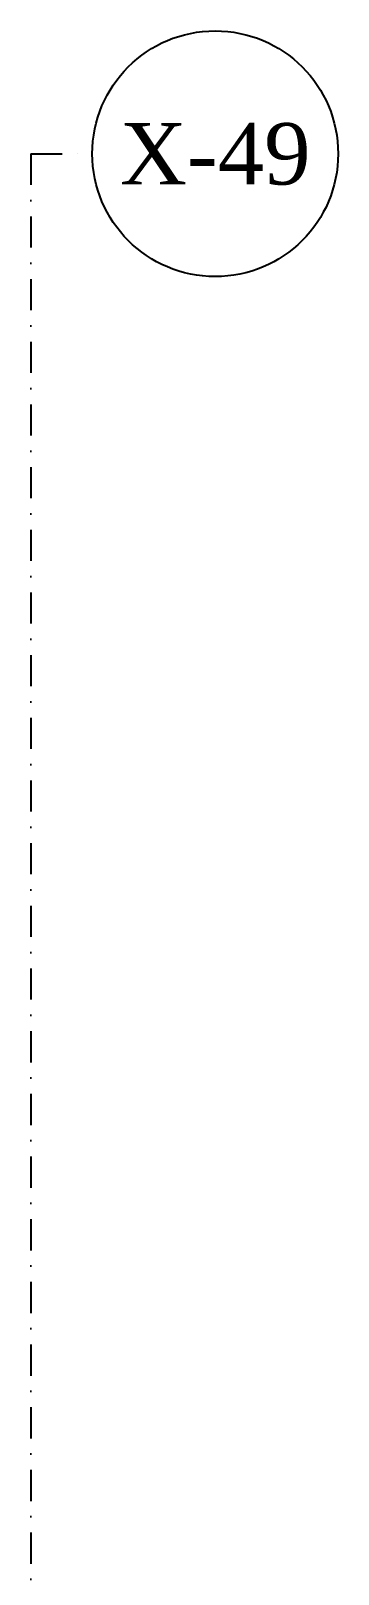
# Model space of a CAD drawing. Header units: inches. Extents: x -772 to 6765, y -813 to 4093.
# Drawn here: x 6050 to 6175, y 3465 to 4093 of the extents above; entities that cross this region are included whole.
import ezdxf
from ezdxf.enums import TextEntityAlignment as Align

# ---------------------------------------------------------------- set-up
doc = ezdxf.new("R2010")
doc.units = ezdxf.units.IN
doc.header["$MEASUREMENT"] = 0
doc.linetypes.add('DASHDOT', pattern=[25.4, 12.7, -6.35, 0, -6.35])
for name, color, linetype in [('H_STR_Aks', 250, 'DASHDOT'), ('H_STR_AksCemberi', 106, 'Continuous'), ('H_STR_AksYazi', 91, 'Continuous')]:
    doc.layers.add(name, color=color, linetype=linetype)
doc.styles.add('HG', font='times.ttf')

# ---------------------------------------------------------------- blocks, each defined once
blk = doc.blocks.new('Not_Aks_Balon')
at = {"layer": 'H_STR_AksCemberi'}
blk.add_circle((0, 0), 50, dxfattribs=at)
at = {"layer": 'H_STR_AksYazi', "style": 'HG'}
blk.add_attdef('AKSNO', text='', height=25, dxfattribs=at).set_placement((0, 0), align=Align.MIDDLE_CENTER)

msp = doc.modelspace()

# ---------------------------------------------------------------- linework, layer by layer
at = {"layer": 'H_STR_Aks'}
for q in [(6050, -712.77), (6075, 4043.005)]:
    msp.add_line((6050, 4043.005), q, dxfattribs=at)

# ---------------------------------------------------------------- block references
at = {"layer": 'H_STR_AksCemberi'}
msp.add_blockref('Not_Aks_Balon', (6125, 4043.005), dxfattribs=at).add_auto_attribs({'AKSNO': 'X-49'})

doc.saveas('drawing.dxf')
